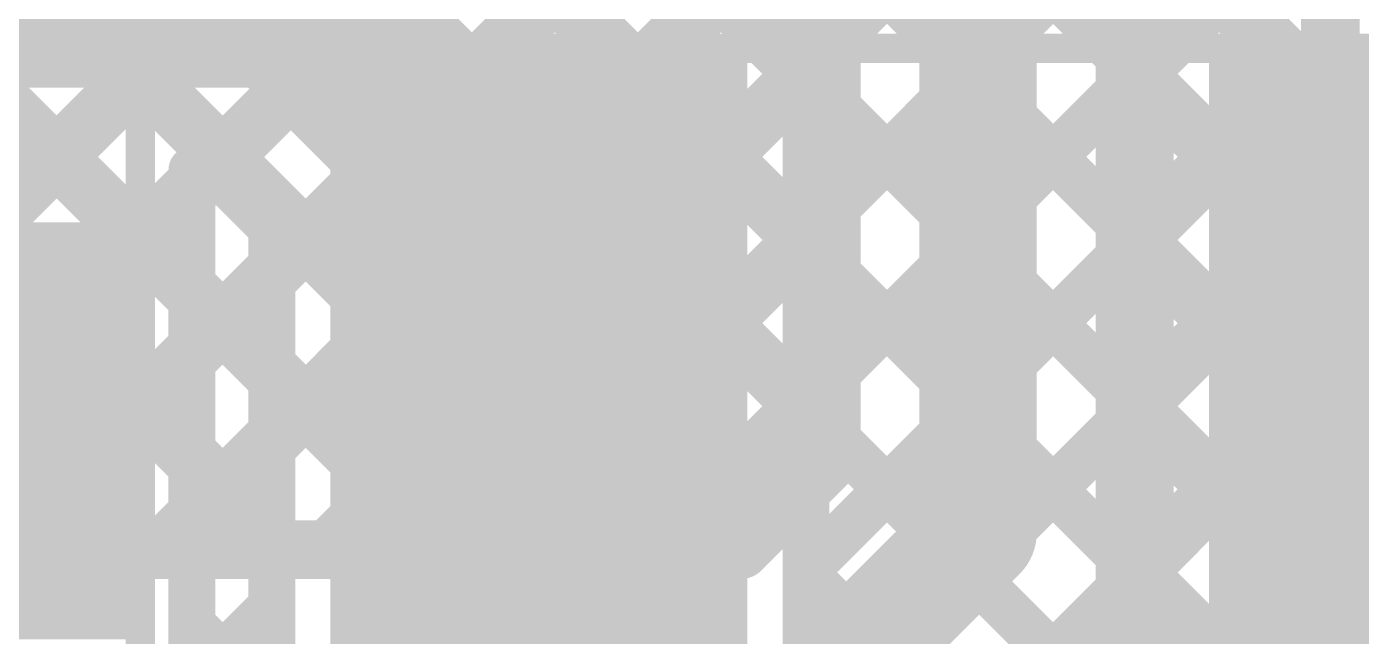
# Model space of a CAD drawing. Header units: inches. Extents: x -1.9 to 9.4, y 0 to 6.7.
# Drawn here: x 0.9163 to 1.1436, y 2.9161 to 3.0198 of the extents above; entities that cross this region are included whole.
import ezdxf

# ---------------------------------------------------------------- set-up
doc = ezdxf.new("R2010")
doc.units = ezdxf.units.IN
doc.header["$MEASUREMENT"] = 0
for name, color, linetype in [('Bottom Layer', 5, 'Continuous'), ('Top Layer', 1, 'Continuous'), ('Top Overlay', 2, 'Continuous'), ('Top Paste', 8, 'Continuous'), ('Top Solder', 216, 'Continuous')]:
    doc.layers.add(name, color=color, linetype=linetype)

# ---------------------------------------------------------------- blocks, each defined once
blk = doc.blocks.new('SMA_DO_214AC__22')
at = {"layer": 'Top Layer'}
for points in [[(-0.1063, 0.05512), (-0.04331, 0.05512), (-0.04331, -0.05512), (-0.1063, -0.05512)], [(0.04331, 0.05512), (0.1063, 0.05512), (0.1063, -0.05512), (0.04331, -0.05512)]]:
    blk.add_hatch(color=1, dxfattribs=at).paths.add_polyline_path(points)
at = {"layer": 'Top Overlay'}
blk.add_hatch(color=2, dxfattribs=at).paths.add_polyline_path([(-0.15717, -0.06299), (-0.11122, -0.06299), (-0.11122, 0.06299), (-0.15717, 0.06299)])
at = {"layer": 'Top Paste'}
for points in [[(-0.1063, 0.05512), (-0.04331, 0.05512), (-0.04331, -0.05512), (-0.1063, -0.05512)], [(0.04331, 0.05512), (0.1063, 0.05512), (0.1063, -0.05512), (0.04331, -0.05512)]]:
    blk.add_hatch(color=8, dxfattribs=at).paths.add_polyline_path(points)
at = {"layer": 'Top Solder'}
for points in [[(-0.1103, 0.05912), (-0.03931, 0.05912), (-0.03931, -0.05912), (-0.1103, -0.05912)], [(0.03931, 0.05912), (0.1103, 0.05912), (0.1103, -0.05912), (0.03931, -0.05912)]]:
    blk.add_hatch(color=216, dxfattribs=at).paths.add_polyline_path(points)
at = {"layer": 'Top Overlay'}
for points in [[(-0.11745, 0.06034, 0.005, 0.005, 0), (0.1119, 0.06034, 0.005, 0.005, 0)], [(0.1119, 0.06034, 0.005, 0.005, 0), (0.1119, 0.04656, 0.005, 0.005, 0)], [(0.1119, -0.04656, 0.005, 0.005, 0), (0.1119, -0.06034, 0.005, 0.005, 0)], [(-0.11745, -0.06034, 0.005, 0.005, 0), (0.1119, -0.06034, 0.005, 0.005, 0)]]:
    blk.add_lwpolyline(points, format="xyseb", dxfattribs=at)
for points in [[(-0.1187, 0.06034, 0.0025, 0.0025, 1), (-0.1162, 0.06034, 0.0025, 0.0025, 1)], [(0.11065, 0.06034, 0.0025, 0.0025, 1), (0.11315, 0.06034, 0.0025, 0.0025, 1)], [(0.11065, 0.06034, 0.0025, 0.0025, 1), (0.11315, 0.06034, 0.0025, 0.0025, 1)], [(0.11065, 0.04656, 0.0025, 0.0025, 1), (0.11315, 0.04656, 0.0025, 0.0025, 1)], [(0.11065, -0.04656, 0.0025, 0.0025, 1), (0.11315, -0.04656, 0.0025, 0.0025, 1)], [(-0.1187, -0.06034, 0.0025, 0.0025, 1), (-0.1162, -0.06034, 0.0025, 0.0025, 1)], [(0.11065, -0.06034, 0.0025, 0.0025, 1), (0.11315, -0.06034, 0.0025, 0.0025, 1)], [(0.11065, -0.06034, 0.0025, 0.0025, 1), (0.11315, -0.06034, 0.0025, 0.0025, 1)]]:
    blk.add_lwpolyline(points, format="xyseb", close=True, dxfattribs=at)
blk = doc.blocks.new('SMA_DO_214AC__24')
at = {"layer": 'Top Layer'}
for points in [[(-0.1063, 0.05512), (-0.04331, 0.05512), (-0.04331, -0.05512), (-0.1063, -0.05512)], [(0.04331, 0.05512), (0.1063, 0.05512), (0.1063, -0.05512), (0.04331, -0.05512)]]:
    blk.add_hatch(color=1, dxfattribs=at).paths.add_polyline_path(points)
at = {"layer": 'Top Paste'}
for points in [[(-0.1063, 0.05512), (-0.04331, 0.05512), (-0.04331, -0.05512), (-0.1063, -0.05512)], [(0.04331, 0.05512), (0.1063, 0.05512), (0.1063, -0.05512), (0.04331, -0.05512)]]:
    blk.add_hatch(color=8, dxfattribs=at).paths.add_polyline_path(points)
at = {"layer": 'Top Solder'}
for points in [[(-0.1103, 0.05912), (-0.03931, 0.05912), (-0.03931, -0.05912), (-0.1103, -0.05912)], [(0.03931, 0.05912), (0.1103, 0.05912), (0.1103, -0.05912), (0.03931, -0.05912)]]:
    blk.add_hatch(color=216, dxfattribs=at).paths.add_polyline_path(points)
at = {"layer": 'Top Overlay'}
for points in [[(0.1119, -0.04656, 0.005, 0.005, 0), (0.1119, -0.06034, 0.005, 0.005, 0)], [(0.1119, -0.06034, 0.005, 0.005, 0), (-0.11745, -0.06034, 0.005, 0.005, 0)]]:
    blk.add_lwpolyline(points, format="xyseb", dxfattribs=at)
for points in [[(0.11065, -0.04656, 0.0025, 0.0025, 1), (0.11315, -0.04656, 0.0025, 0.0025, 1)], [(0.11065, -0.06034, 0.0025, 0.0025, 1), (0.11315, -0.06034, 0.0025, 0.0025, 1)], [(0.11065, -0.06034, 0.0025, 0.0025, 1), (0.11315, -0.06034, 0.0025, 0.0025, 1)]]:
    blk.add_lwpolyline(points, format="xyseb", close=True, dxfattribs=at)

msp = doc.modelspace()

# ---------------------------------------------------------------- linework, layer by layer
at = {"layer": 'Bottom Layer'}
for points in [[(0.49297, 3.36951, 0.01, 0.01, 0), (0.93166, 2.93083, 0.01, 0.01, 0)], [(0.52126, 3.36951, 0.01, 0.01, 0), (0.95995, 2.93083, 0.01, 0.01, 0)], [(0.54954, 3.36951, 0.01, 0.01, 0), (0.98823, 2.93083, 0.01, 0.01, 0)], [(0.57783, 3.36951, 0.01, 0.01, 0), (1.01651, 2.93083, 0.01, 0.01, 0)], [(0.60611, 3.36951, 0.01, 0.01, 0), (1.04136, 2.93426, 0.01, 0.01, 0)], [(0.6344, 3.36951, 0.01, 0.01, 0), (1.05334, 2.95057, 0.01, 0.01, 0)], [(0.66268, 3.36951, 0.01, 0.01, 0), (1.05334, 2.97885, 0.01, 0.01, 0)], [(0.85456, 2.93083, 0.01, 0.01, 0), (1.05153, 3.12779, 0.01, 0.01, 0)], [(1.07834, 2.93374, 0.02, 0.02, 0), (1.07834, 3.12168, 0.02, 0.02, 0)], [(1.05334, 2.94624, 0.01, 0.01, 0), (1.05334, 3.10646, 0.01, 0.01, 0)], [(1.10334, 2.94624, 0.01, 0.01, 0), (1.10334, 3.10646, 0.01, 0.01, 0)], [(0.88285, 2.93083, 0.01, 0.01, 0), (1.05334, 3.10132, 0.01, 0.01, 0)], [(0.82628, 2.93083, 0.01, 0.01, 0), (0.99032, 3.09487, 0.01, 0.01, 0)], [(0.82628, 2.93083, 0.01, 0.01, 0), (0.99032, 3.09487, 0.01, 0.01, 0)], [(0.96561, 3.09487, 0.01, 0.01, 0), (1.05334, 3.00714, 0.01, 0.01, 0)], [(0.91113, 2.93083, 0.01, 0.01, 0), (1.05334, 3.07303, 0.01, 0.01, 0)], [(0.93942, 2.93083, 0.01, 0.01, 0), (1.05334, 3.04475, 0.01, 0.01, 0)], [(1.10334, 3.0099, 0.01, 0.01, 0), (1.13653, 3.04309, 0.01, 0.01, 0)], [(1.10334, 3.04199, 0.01, 0.01, 0), (1.13834, 3.00699, 0.01, 0.01, 0)], [(1.13834, 2.85333, 0.01, 0.01, 0), (1.13834, 3.04061, 0.01, 0.01, 0)], [(0.9677, 2.93083, 0.01, 0.01, 0), (1.05334, 3.01647, 0.01, 0.01, 0)], [(1.10334, 2.98161, 0.01, 0.01, 0), (1.13834, 3.01661, 0.01, 0.01, 0)], [(1.10334, 3.01371, 0.01, 0.01, 0), (1.13834, 2.97871, 0.01, 0.01, 0)], [(0.99598, 2.93083, 0.01, 0.01, 0), (1.05334, 2.98818, 0.01, 0.01, 0)], [(1.10334, 2.95333, 0.01, 0.01, 0), (1.13834, 2.98833, 0.01, 0.01, 0)], [(1.10334, 2.98542, 0.01, 0.01, 0), (1.13834, 2.95042, 0.01, 0.01, 0)], [(1.02427, 2.93083, 0.01, 0.01, 0), (1.05334, 2.9599, 0.01, 0.01, 0)], [(1.10334, 2.92504, 0.01, 0.01, 0), (1.13834, 2.96004, 0.01, 0.01, 0)], [(1.10334, 2.95714, 0.01, 0.01, 0), (1.13834, 2.92214, 0.01, 0.01, 0)], [(1.03793, 2.93083, 0.01, 0.01, 0), (1.05334, 2.94624, 0.01, 0.01, 0)], [(1.10334, 2.92124, 0.01, 0.01, 0), (1.10334, 2.94624, 0.01, 0.01, 0)], [(1.10334, 2.92124, 0.01, 0.01, 0), (1.10334, 2.94624, 0.01, 0.01, 0)], [(1.05043, 2.90583, 0.02, 0.02, 0), (1.07834, 2.93374, 0.02, 0.02, 0)], [(1.09422, 2.88764, 0.01, 0.01, 0), (1.13834, 2.93176, 0.01, 0.01, 0)], [(0.80099, 2.93083, 0.01, 0.01, 0), (1.03793, 2.93083, 0.01, 0.01, 0)], [(1.10334, 2.92885, 0.01, 0.01, 0), (1.13834, 2.89385, 0.01, 0.01, 0)], [(1.09084, 2.90874, 0.01, 0.01, 0), (1.10334, 2.92124, 0.01, 0.01, 0)], [(1.09084, 2.90874, 0.01, 0.01, 0), (1.10334, 2.92124, 0.01, 0.01, 0)]]:
    msp.add_lwpolyline(points, format="xyseb", dxfattribs=at)
for points in [[(1.05084, 3.01647, 0.005, 0.005, 1), (1.05584, 3.01647, 0.005, 0.005, 1)], [(1.13584, 3.01661, 0.005, 0.005, 1), (1.14084, 3.01661, 0.005, 0.005, 1)], [(1.10084, 3.01371, 0.005, 0.005, 1), (1.10584, 3.01371, 0.005, 0.005, 1)], [(1.10084, 3.0099, 0.005, 0.005, 1), (1.10584, 3.0099, 0.005, 0.005, 1)], [(1.05084, 3.00714, 0.005, 0.005, 1), (1.05584, 3.00714, 0.005, 0.005, 1)], [(1.13584, 3.00699, 0.005, 0.005, 1), (1.14084, 3.00699, 0.005, 0.005, 1)], [(1.05084, 2.98818, 0.005, 0.005, 1), (1.05584, 2.98818, 0.005, 0.005, 1)], [(1.13584, 2.98833, 0.005, 0.005, 1), (1.14084, 2.98833, 0.005, 0.005, 1)], [(1.10084, 2.98542, 0.005, 0.005, 1), (1.10584, 2.98542, 0.005, 0.005, 1)], [(1.10084, 2.98161, 0.005, 0.005, 1), (1.10584, 2.98161, 0.005, 0.005, 1)], [(1.05084, 2.97885, 0.005, 0.005, 1), (1.05584, 2.97885, 0.005, 0.005, 1)], [(1.13584, 2.97871, 0.005, 0.005, 1), (1.14084, 2.97871, 0.005, 0.005, 1)], [(1.05084, 2.9599, 0.005, 0.005, 1), (1.05584, 2.9599, 0.005, 0.005, 1)], [(1.13584, 2.96004, 0.005, 0.005, 1), (1.14084, 2.96004, 0.005, 0.005, 1)], [(1.10084, 2.95714, 0.005, 0.005, 1), (1.10584, 2.95714, 0.005, 0.005, 1)], [(1.10084, 2.95333, 0.005, 0.005, 1), (1.10584, 2.95333, 0.005, 0.005, 1)], [(1.05084, 2.95057, 0.005, 0.005, 1), (1.05584, 2.95057, 0.005, 0.005, 1)], [(1.13584, 2.95042, 0.005, 0.005, 1), (1.14084, 2.95042, 0.005, 0.005, 1)], [(1.05084, 2.94624, 0.005, 0.005, 1), (1.05584, 2.94624, 0.005, 0.005, 1)], [(1.05084, 2.94624, 0.005, 0.005, 1), (1.05584, 2.94624, 0.005, 0.005, 1)], [(1.10084, 2.94624, 0.005, 0.005, 1), (1.10584, 2.94624, 0.005, 0.005, 1)], [(1.10084, 2.94624, 0.005, 0.005, 1), (1.10584, 2.94624, 0.005, 0.005, 1)], [(1.10084, 2.94624, 0.005, 0.005, 1), (1.10584, 2.94624, 0.005, 0.005, 1)], [(1.07334, 2.93374, 0.01, 0.01, 1), (1.08334, 2.93374, 0.01, 0.01, 1)], [(1.07334, 2.93374, 0.01, 0.01, 1), (1.08334, 2.93374, 0.01, 0.01, 1)], [(1.03886, 2.93426, 0.005, 0.005, 1), (1.04386, 2.93426, 0.005, 0.005, 1)], [(1.13584, 2.93176, 0.005, 0.005, 1), (1.14084, 2.93176, 0.005, 0.005, 1)], [(0.92916, 2.93083, 0.005, 0.005, 1), (0.93416, 2.93083, 0.005, 0.005, 1)], [(0.93692, 2.93083, 0.005, 0.005, 1), (0.94192, 2.93083, 0.005, 0.005, 1)], [(0.95745, 2.93083, 0.005, 0.005, 1), (0.96245, 2.93083, 0.005, 0.005, 1)], [(0.9652, 2.93083, 0.005, 0.005, 1), (0.9702, 2.93083, 0.005, 0.005, 1)], [(0.98573, 2.93083, 0.005, 0.005, 1), (0.99073, 2.93083, 0.005, 0.005, 1)], [(0.99348, 2.93083, 0.005, 0.005, 1), (0.99848, 2.93083, 0.005, 0.005, 1)], [(1.01401, 2.93083, 0.005, 0.005, 1), (1.01901, 2.93083, 0.005, 0.005, 1)], [(1.02177, 2.93083, 0.005, 0.005, 1), (1.02677, 2.93083, 0.005, 0.005, 1)], [(1.03543, 2.93083, 0.005, 0.005, 1), (1.04043, 2.93083, 0.005, 0.005, 1)], [(1.03543, 2.93083, 0.005, 0.005, 1), (1.04043, 2.93083, 0.005, 0.005, 1)], [(1.10084, 2.92885, 0.005, 0.005, 1), (1.10584, 2.92885, 0.005, 0.005, 1)], [(1.10084, 2.92504, 0.005, 0.005, 1), (1.10584, 2.92504, 0.005, 0.005, 1)], [(1.10084, 2.92124, 0.005, 0.005, 1), (1.10584, 2.92124, 0.005, 0.005, 1)], [(1.10084, 2.92124, 0.005, 0.005, 1), (1.10584, 2.92124, 0.005, 0.005, 1)], [(1.10084, 2.92124, 0.005, 0.005, 1), (1.10584, 2.92124, 0.005, 0.005, 1)], [(1.10084, 2.92124, 0.005, 0.005, 1), (1.10584, 2.92124, 0.005, 0.005, 1)], [(1.13584, 2.92214, 0.005, 0.005, 1), (1.14084, 2.92214, 0.005, 0.005, 1)]]:
    msp.add_lwpolyline(points, format="xyseb", close=True, dxfattribs=at)
at = {"layer": 'Top Layer'}
for points in [[(1.00809, 3.08068, 0.008, 0.008, 0), (1.10765, 2.98112, 0.008, 0.008, 0)], [(1.04903, 3.01216, 0.008, 0.008, 0), (1.07712, 3.04025, 0.008, 0.008, 0)], [(1.04903, 2.98387, 0.008, 0.008, 0), (1.10541, 3.04025, 0.008, 0.008, 0)], [(1.07679, 3.04025, 0.008, 0.008, 0), (1.10765, 3.0094, 0.008, 0.008, 0)], [(0.60222, 3.02194, 0.025, 0.025, 0), (0.95921, 3.02194, 0.025, 0.025, 0)], [(0.95921, 3.02194, 0.025, 0.025, 0), (0.98021, 3.00094, 0.025, 0.025, 0)], [(1.04903, 2.88671, 0.008, 0.008, 0), (1.04903, 3.02494, 0.008, 0.008, 0)], [(1.10765, 2.88671, 0.008, 0.008, 0), (1.10765, 3.02494, 0.008, 0.008, 0)], [(1.04903, 2.95559, 0.008, 0.008, 0), (1.10765, 3.0142, 0.008, 0.008, 0)], [(1.04903, 3.01145, 0.008, 0.008, 0), (1.10765, 2.95283, 0.008, 0.008, 0)], [(0.98021, 3.00094, 0.025, 0.025, 0), (0.98204, 3.00094, 0.025, 0.025, 0)], [(0.98204, 3.00094, 0.025, 0.025, 0), (1.00354, 2.97945, 0.025, 0.025, 0)], [(0.94446, 2.99544, 0.008, 0.008, 0), (0.94823, 2.99544, 0.008, 0.008, 0)], [(0.94446, 2.99244, 0.008, 0.008, 0), (0.94746, 2.99544, 0.008, 0.008, 0)], [(0.94446, 2.90553, 0.008, 0.008, 0), (0.94446, 2.99544, 0.008, 0.008, 0)], [(0.94823, 2.99544, 0.008, 0.008, 0), (0.95804, 2.98564, 0.008, 0.008, 0)], [(1.00354, 2.95583, 0.025, 0.025, 0), (1.00354, 2.97945, 0.025, 0.025, 0)], [(0.95804, 2.88671, 0.008, 0.008, 0), (0.95804, 2.98564, 0.008, 0.008, 0)], [(1.04903, 2.92731, 0.008, 0.008, 0), (1.10765, 2.98592, 0.008, 0.008, 0)], [(1.04903, 2.98316, 0.008, 0.008, 0), (1.10765, 2.92455, 0.008, 0.008, 0)], [(0.94446, 2.96415, 0.008, 0.008, 0), (0.95804, 2.97774, 0.008, 0.008, 0)], [(0.94446, 2.9746, 0.008, 0.008, 0), (0.95804, 2.96102, 0.008, 0.008, 0)], [(1.15314, 2.95583, 0.02, 0.02, 0), (1.15834, 2.95063, 0.02, 0.02, 0)], [(1.04903, 2.89902, 0.008, 0.008, 0), (1.10765, 2.95764, 0.008, 0.008, 0)], [(1.04903, 2.95488, 0.008, 0.008, 0), (1.10765, 2.89626, 0.008, 0.008, 0)], [(0.94446, 2.93587, 0.008, 0.008, 0), (0.95804, 2.94945, 0.008, 0.008, 0)], [(0.94446, 2.94632, 0.008, 0.008, 0), (0.95804, 2.93273, 0.008, 0.008, 0)], [(0.94312, 2.76483, 0.008, 0.008, 0), (1.10765, 2.92935, 0.008, 0.008, 0)], [(1.04903, 2.92659, 0.008, 0.008, 0), (1.0893, 2.88632, 0.008, 0.008, 0)], [(0.94446, 2.90758, 0.008, 0.008, 0), (0.95804, 2.92117, 0.008, 0.008, 0)], [(0.94446, 2.91803, 0.008, 0.008, 0), (0.95804, 2.90445, 0.008, 0.008, 0)]]:
    msp.add_lwpolyline(points, format="xyseb", dxfattribs=at)
for points in [[(0.95296, 3.02194, 0.0125, 0.0125, 1), (0.96546, 3.02194, 0.0125, 0.0125, 1)], [(0.95296, 3.02194, 0.0125, 0.0125, 1), (0.96546, 3.02194, 0.0125, 0.0125, 1)], [(1.04703, 3.01216, 0.004, 0.004, 1), (1.05103, 3.01216, 0.004, 0.004, 1)], [(1.10565, 3.0142, 0.004, 0.004, 1), (1.10965, 3.0142, 0.004, 0.004, 1)], [(1.04703, 3.01145, 0.004, 0.004, 1), (1.05103, 3.01145, 0.004, 0.004, 1)], [(0.97396, 3.00094, 0.0125, 0.0125, 1), (0.98646, 3.00094, 0.0125, 0.0125, 1)], [(0.97396, 3.00094, 0.0125, 0.0125, 1), (0.98646, 3.00094, 0.0125, 0.0125, 1)], [(0.97579, 3.00094, 0.0125, 0.0125, 1), (0.98829, 3.00094, 0.0125, 0.0125, 1)], [(0.97579, 3.00094, 0.0125, 0.0125, 1), (0.98829, 3.00094, 0.0125, 0.0125, 1)], [(1.10565, 3.0094, 0.004, 0.004, 1), (1.10965, 3.0094, 0.004, 0.004, 1)], [(0.94246, 2.99544, 0.004, 0.004, 1), (0.94646, 2.99544, 0.004, 0.004, 1)], [(0.94246, 2.99544, 0.004, 0.004, 1), (0.94646, 2.99544, 0.004, 0.004, 1)], [(0.94546, 2.99544, 0.004, 0.004, 1), (0.94946, 2.99544, 0.004, 0.004, 1)], [(0.94623, 2.99544, 0.004, 0.004, 1), (0.95023, 2.99544, 0.004, 0.004, 1)], [(0.94623, 2.99544, 0.004, 0.004, 1), (0.95023, 2.99544, 0.004, 0.004, 1)], [(0.94246, 2.99244, 0.004, 0.004, 1), (0.94646, 2.99244, 0.004, 0.004, 1)], [(0.99729, 2.97945, 0.0125, 0.0125, 1), (1.00979, 2.97945, 0.0125, 0.0125, 1)], [(0.99729, 2.97945, 0.0125, 0.0125, 1), (1.00979, 2.97945, 0.0125, 0.0125, 1)], [(0.95604, 2.98564, 0.004, 0.004, 1), (0.96004, 2.98564, 0.004, 0.004, 1)], [(0.95604, 2.98564, 0.004, 0.004, 1), (0.96004, 2.98564, 0.004, 0.004, 1)], [(1.10565, 2.98592, 0.004, 0.004, 1), (1.10965, 2.98592, 0.004, 0.004, 1)], [(1.04703, 2.98387, 0.004, 0.004, 1), (1.05103, 2.98387, 0.004, 0.004, 1)], [(1.04703, 2.98316, 0.004, 0.004, 1), (1.05103, 2.98316, 0.004, 0.004, 1)], [(1.10565, 2.98112, 0.004, 0.004, 1), (1.10965, 2.98112, 0.004, 0.004, 1)], [(0.95604, 2.97774, 0.004, 0.004, 1), (0.96004, 2.97774, 0.004, 0.004, 1)], [(0.94246, 2.9746, 0.004, 0.004, 1), (0.94646, 2.9746, 0.004, 0.004, 1)], [(0.94246, 2.96415, 0.004, 0.004, 1), (0.94646, 2.96415, 0.004, 0.004, 1)], [(0.99729, 2.95583, 0.0125, 0.0125, 1), (1.00979, 2.95583, 0.0125, 0.0125, 1)], [(0.95604, 2.96102, 0.004, 0.004, 1), (0.96004, 2.96102, 0.004, 0.004, 1)], [(1.14814, 2.95583, 0.01, 0.01, 1), (1.15814, 2.95583, 0.01, 0.01, 1)], [(1.10565, 2.95764, 0.004, 0.004, 1), (1.10965, 2.95764, 0.004, 0.004, 1)], [(1.04703, 2.95559, 0.004, 0.004, 1), (1.05103, 2.95559, 0.004, 0.004, 1)], [(1.04703, 2.95488, 0.004, 0.004, 1), (1.05103, 2.95488, 0.004, 0.004, 1)], [(1.10565, 2.95283, 0.004, 0.004, 1), (1.10965, 2.95283, 0.004, 0.004, 1)], [(0.95604, 2.94945, 0.004, 0.004, 1), (0.96004, 2.94945, 0.004, 0.004, 1)], [(0.94246, 2.94632, 0.004, 0.004, 1), (0.94646, 2.94632, 0.004, 0.004, 1)], [(0.94246, 2.93587, 0.004, 0.004, 1), (0.94646, 2.93587, 0.004, 0.004, 1)], [(0.95604, 2.93273, 0.004, 0.004, 1), (0.96004, 2.93273, 0.004, 0.004, 1)], [(1.10565, 2.92935, 0.004, 0.004, 1), (1.10965, 2.92935, 0.004, 0.004, 1)], [(1.04703, 2.92731, 0.004, 0.004, 1), (1.05103, 2.92731, 0.004, 0.004, 1)], [(1.04703, 2.92659, 0.004, 0.004, 1), (1.05103, 2.92659, 0.004, 0.004, 1)], [(1.10565, 2.92455, 0.004, 0.004, 1), (1.10965, 2.92455, 0.004, 0.004, 1)], [(0.95604, 2.92117, 0.004, 0.004, 1), (0.96004, 2.92117, 0.004, 0.004, 1)], [(0.94246, 2.91803, 0.004, 0.004, 1), (0.94646, 2.91803, 0.004, 0.004, 1)]]:
    msp.add_lwpolyline(points, format="xyseb", close=True, dxfattribs=at)

# ---------------------------------------------------------------- block references
for name, p, rotation in [('SMA_DO_214AC__22', (0.87534, 3.02583), 90), ('SMA_DO_214AC__24', (1.07834, 2.95583), 180)]:
    msp.add_blockref(name, p, dxfattribs=dict(rotation=rotation))

doc.saveas('drawing.dxf')
